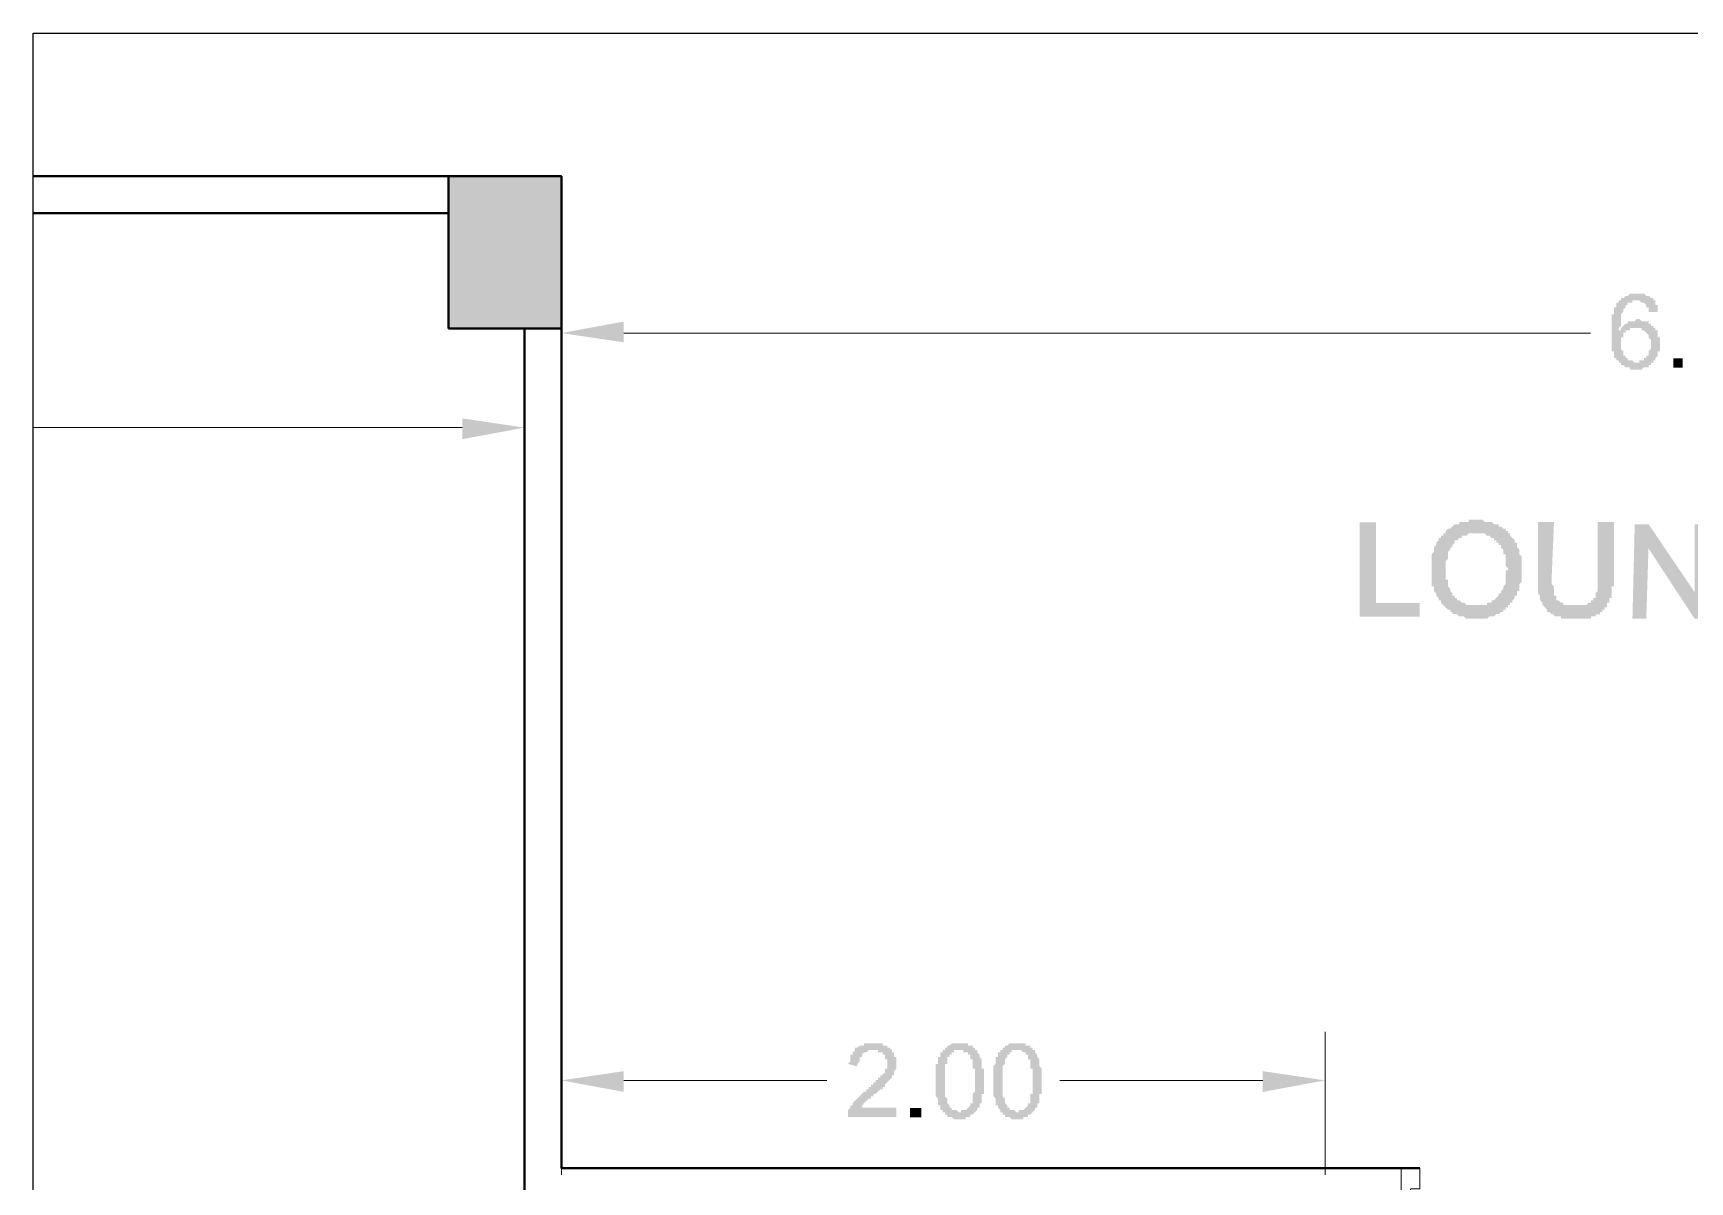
# Model space of a CAD drawing. Header units: inches. Extents: x -11 to 213, y -78 to 40.
# Drawn here: x 60.249 to 64.592, y 19.537 to 22.549 of the extents above; entities that cross this region are included whole.
import ezdxf

# ---------------------------------------------------------------- set-up
doc = ezdxf.new("R2010")
doc.units = ezdxf.units.IN
doc.header["$MEASUREMENT"] = 0
doc.layers.add('PDF_0', color=7, linetype='Continuous')

msp = doc.modelspace()

# ---------------------------------------------------------------- hatches: boundary and pattern name
at = {"layer": 'PDF_0'}
h = msp.add_hatch(color=256, dxfattribs=at)
h.paths.add_polyline_path([(64.41167, 21.76913), (64.41167, 21.77518), (64.41167, 21.77518), (64.41167, 21.77518), (64.41772, 21.78123), (64.41772, 21.78123), (64.41772, 21.78123), (64.42377, 21.78728), (64.42377, 21.78728), (64.42377, 21.78728), (64.42982, 21.78728), (64.42982, 21.79333), (64.42982, 21.79333), (64.43586, 21.79333), (64.43586, 21.79333), (64.44191, 21.79333), (64.44191, 21.79333), (64.44191, 21.79333), (64.44796, 21.79333), (64.44796, 21.79333), (64.45401, 21.79937), (64.45401, 21.79937), (64.45401, 21.79937), (64.46006, 21.79937), (64.46006, 21.79937), (64.4661, 21.79333), (64.4661, 21.79333), (64.47215, 21.79333), (64.47215, 21.79333), (64.47215, 21.79333), (64.4782, 21.79333), (64.4782, 21.79333), (64.48425, 21.79333), (64.48425, 21.78728), (64.48425, 21.78728), (64.4903, 21.78728), (64.4903, 21.78728), (64.4903, 21.78123), (64.49634, 21.78123), (64.49634, 21.78123), (64.49634, 21.78123), (64.49634, 21.77518), (64.50239, 21.77518), (64.50239, 21.77518), (64.50239, 21.76913), (64.50239, 21.76913), (64.50844, 21.76913), (64.50844, 21.76309), (64.50844, 21.76309), (64.50844, 21.75704), (64.50844, 21.75704), (64.50844, 21.75704), (64.50844, 21.75099), (64.51449, 21.75099), (64.51449, 21.74494), (64.51449, 21.74494), (64.51449, 21.73889), (64.51449, 21.73889), (64.51449, 21.73285), (64.51449, 21.73285), (64.51449, 21.73285), (64.51449, 21.7268), (64.51449, 21.7268), (64.51449, 21.72075), (64.51449, 21.72075), (64.51449, 21.7147), (64.50844, 21.7147), (64.50844, 21.7147), (64.50844, 21.70866), (64.50844, 21.70866), (64.50844, 21.70261), (64.50844, 21.70261), (64.50844, 21.70261), (64.50239, 21.69656), (64.50239, 21.69656), (64.50239, 21.69051), (64.50239, 21.69051), (64.49634, 21.69051), (64.49634, 21.68446), (64.49634, 21.68446), (64.49634, 21.68446), (64.4903, 21.68446), (64.4903, 21.67842), (64.4903, 21.67842), (64.4903, 21.67842), (64.48425, 21.67842), (64.48425, 21.67237), (64.4782, 21.67237), (64.4782, 21.67237), (64.4782, 21.67237), (64.47215, 21.67237), (64.47215, 21.67237), (64.4661, 21.66632), (64.4661, 21.66632), (64.4661, 21.66632), (64.46006, 21.66632), (64.46006, 21.66632), (64.45401, 21.66632), (64.45401, 21.66632), (64.44796, 21.66632), (64.44796, 21.66632), (64.44191, 21.66632), (64.44191, 21.66632), (64.44191, 21.66632), (64.43586, 21.66632), (64.43586, 21.67237), (64.42982, 21.67237), (64.42982, 21.67237), (64.42377, 21.67237), (64.42377, 21.67237), (64.42377, 21.67237), (64.41772, 21.67842), (64.41772, 21.67842), (64.41772, 21.67842), (64.41167, 21.67842), (64.41167, 21.68446), (64.41167, 21.68446), (64.40563, 21.68446), (64.40563, 21.68446), (64.40563, 21.69051), (64.40563, 21.69051), (64.39958, 21.69051), (64.39958, 21.69051), (64.39958, 21.69656), (64.39958, 21.69656), (64.39958, 21.69656), (64.39353, 21.69656), (64.39353, 21.70261), (64.39353, 21.70261), (64.39353, 21.70866), (64.39353, 21.70866), (64.39353, 21.70866), (64.39353, 21.7147), (64.38748, 21.7147), (64.38748, 21.7147), (64.38748, 21.72075), (64.38748, 21.72075), (64.38748, 21.7268), (64.38748, 21.7268), (64.38748, 21.73285), (64.38748, 21.73285), (64.38748, 21.73889), (64.38748, 21.73889), (64.38748, 21.74494), (64.38748, 21.74494), (64.38748, 21.75099), (64.38748, 21.75099), (64.38748, 21.75704), (64.38748, 21.76309), (64.38748, 21.76309), (64.38748, 21.76309), (64.38748, 21.76913), (64.38748, 21.76913), (64.38748, 21.77518), (64.38748, 21.77518), (64.38748, 21.78123), (64.38748, 21.78123), (64.38748, 21.78728), (64.38748, 21.78728), (64.38748, 21.79333), (64.38748, 21.79333), (64.38748, 21.79937), (64.38748, 21.79937), (64.38748, 21.80542), (64.38748, 21.80542), (64.38748, 21.81147), (64.39353, 21.81147), (64.39353, 21.81147), (64.39353, 21.81752), (64.39353, 21.81752), (64.39353, 21.82357), (64.39353, 21.82357), (64.39353, 21.82357), (64.39353, 21.82961), (64.39958, 21.82961), (64.39958, 21.82961), (64.39958, 21.83566), (64.39958, 21.83566), (64.39958, 21.83566), (64.39958, 21.84171), (64.40563, 21.84171), (64.40563, 21.84171), (64.40563, 21.84171), (64.40563, 21.84776), (64.41167, 21.84776), (64.41167, 21.84776), (64.41167, 21.8538), (64.41772, 21.8538), (64.41772, 21.8538), (64.41772, 21.8538), (64.42377, 21.85985), (64.42377, 21.85985), (64.42377, 21.85985), (64.42982, 21.85985), (64.42982, 21.85985), (64.43586, 21.8659), (64.43586, 21.8659), (64.43586, 21.8659), (64.44191, 21.8659), (64.44191, 21.8659), (64.44796, 21.8659), (64.44796, 21.8659), (64.45401, 21.8659), (64.45401, 21.8659), (64.45401, 21.8659), (64.46006, 21.8659), (64.46006, 21.8659), (64.4661, 21.8659), (64.4661, 21.8659), (64.4661, 21.8659), (64.47215, 21.8659), (64.47215, 21.8659), (64.4782, 21.85985), (64.4782, 21.85985), (64.4782, 21.85985), (64.48425, 21.85985), (64.48425, 21.85985), (64.4903, 21.8538), (64.4903, 21.8538), (64.4903, 21.8538), (64.49634, 21.8538), (64.49634, 21.84776), (64.49634, 21.84776), (64.49634, 21.84776), (64.50239, 21.84776), (64.50239, 21.84171), (64.50239, 21.84171), (64.50239, 21.83566), (64.50239, 21.83566), (64.50844, 21.83566), (64.50844, 21.82961), (64.50844, 21.82961), (64.50844, 21.82357), (64.50844, 21.82357), (64.50844, 21.81752), (64.50844, 21.81752), (64.48425, 21.81752), (64.48425, 21.81752), (64.48425, 21.82357), (64.48425, 21.82357), (64.48425, 21.82961), (64.48425, 21.82961), (64.4782, 21.82961), (64.4782, 21.83566), (64.4782, 21.83566), (64.4782, 21.83566), (64.47215, 21.84171), (64.47215, 21.84171), (64.47215, 21.84171), (64.4661, 21.84171), (64.4661, 21.84171), (64.4661, 21.84171), (64.46006, 21.84776), (64.46006, 21.84776), (64.46006, 21.84776), (64.45401, 21.84776), (64.45401, 21.84776), (64.44796, 21.84776), (64.44796, 21.84776), (64.44796, 21.84776), (64.44191, 21.84776), (64.44191, 21.84171), (64.43586, 21.84171), (64.43586, 21.84171), (64.43586, 21.84171), (64.42982, 21.84171), (64.42982, 21.83566), (64.42982, 21.83566), (64.42377, 21.83566), (64.42377, 21.82961), (64.42377, 21.82961), (64.42377, 21.82961), (64.41772, 21.82357), (64.41772, 21.82357), (64.41772, 21.82357), (64.41772, 21.82357), (64.41772, 21.81752), (64.41772, 21.81752), (64.41772, 21.81752), (64.41167, 21.81147), (64.41167, 21.81147), (64.41167, 21.80542), (64.41167, 21.80542), (64.41167, 21.80542), (64.41167, 21.79937), (64.41167, 21.79937), (64.41167, 21.79333), (64.41167, 21.79333), (64.41167, 21.78728), (64.41167, 21.78728), (64.41167, 21.78123), (64.41167, 21.78123), (64.40563, 21.77518), (64.40563, 21.76913), (64.40563, 21.76913)], flags=0)
h.paths.add_polyline_path([(64.45401, 21.68446), (64.45401, 21.68446), (64.46006, 21.68446), (64.46006, 21.68446), (64.46006, 21.69051), (64.4661, 21.69051), (64.4661, 21.69051), (64.47215, 21.69051), (64.47215, 21.69051), (64.47215, 21.69656), (64.4782, 21.69656), (64.4782, 21.69656), (64.4782, 21.70261), (64.4782, 21.70261), (64.48425, 21.70261), (64.48425, 21.70866), (64.48425, 21.70866), (64.48425, 21.70866), (64.48425, 21.7147), (64.48425, 21.7147), (64.4903, 21.72075), (64.4903, 21.72075), (64.4903, 21.7268), (64.4903, 21.7268), (64.4903, 21.7268), (64.4903, 21.73285), (64.4903, 21.73285), (64.4903, 21.73889), (64.4903, 21.73889), (64.4903, 21.74494), (64.4903, 21.74494), (64.48425, 21.75099), (64.48425, 21.75099), (64.48425, 21.75099), (64.48425, 21.75704), (64.48425, 21.75704), (64.4782, 21.76309), (64.4782, 21.76309), (64.4782, 21.76309), (64.4782, 21.76309), (64.47215, 21.76913), (64.47215, 21.76913), (64.47215, 21.76913), (64.4661, 21.76913), (64.4661, 21.77518), (64.4661, 21.77518), (64.46006, 21.77518), (64.46006, 21.77518), (64.45401, 21.77518), (64.45401, 21.77518), (64.45401, 21.77518), (64.44796, 21.77518), (64.44796, 21.77518), (64.44191, 21.77518), (64.44191, 21.77518), (64.43586, 21.77518), (64.43586, 21.77518), (64.43586, 21.76913), (64.42982, 21.76913), (64.42982, 21.76913), (64.42377, 21.76913), (64.42377, 21.76309), (64.42377, 21.76309), (64.42377, 21.76309), (64.41772, 21.76309), (64.41772, 21.75704), (64.41772, 21.75704), (64.41772, 21.75099), (64.41772, 21.75099), (64.41167, 21.75099), (64.41167, 21.74494), (64.41167, 21.74494), (64.41167, 21.73889), (64.41167, 21.73889), (64.41167, 21.73285), (64.41167, 21.73285), (64.41167, 21.73285), (64.41167, 21.7268), (64.41167, 21.7268), (64.41167, 21.72075), (64.41167, 21.72075), (64.41772, 21.7147), (64.41772, 21.7147), (64.41772, 21.7147), (64.41772, 21.70866), (64.41772, 21.70866), (64.41772, 21.70261), (64.42377, 21.70261), (64.42377, 21.70261), (64.42377, 21.70261), (64.42377, 21.69656), (64.42982, 21.69656), (64.42982, 21.69656), (64.42982, 21.69051), (64.43586, 21.69051), (64.43586, 21.69051), (64.43586, 21.69051), (64.44191, 21.69051), (64.44191, 21.69051), (64.44796, 21.68446), (64.44796, 21.68446), (64.45401, 21.68446), (64.45401, 21.68446)], flags=0)
for points in [[(63.88426, 21.0184), (63.72701, 21.0184), (63.72701, 21.26636), (63.76935, 21.26636), (63.76935, 21.05468), (63.88426, 21.05468)], [(64.39353, 21.12199), (64.39353, 21.11594), (64.39353, 21.11594), (64.39353, 21.10989), (64.39353, 21.10384), (64.39353, 21.10384), (64.39353, 21.09779), (64.38748, 21.09779), (64.38748, 21.09175), (64.38748, 21.09175), (64.38748, 21.0857), (64.38748, 21.0857), (64.38748, 21.07965), (64.38748, 21.07965), (64.38748, 21.0736), (64.38748, 21.0736), (64.38748, 21.06755), (64.38143, 21.06755), (64.38143, 21.06151), (64.38143, 21.06151), (64.38143, 21.05546), (64.37539, 21.05546), (64.37539, 21.04941), (64.37539, 21.04941), (64.37539, 21.04336), (64.36934, 21.04336), (64.36934, 21.04336), (64.36934, 21.03732), (64.36329, 21.03732), (64.36329, 21.03127), (64.36329, 21.03127), (64.35724, 21.03127), (64.35724, 21.02522), (64.35119, 21.02522), (64.35119, 21.02522), (64.34515, 21.02522), (64.34515, 21.01917), (64.3391, 21.01917), (64.3391, 21.01917), (64.3391, 21.01917), (64.33305, 21.01917), (64.33305, 21.01312), (64.327, 21.01312), (64.32096, 21.01312), (64.32096, 21.01312), (64.31491, 21.01312), (64.31491, 21.01312), (64.30886, 21.01312), (64.30886, 21.01312), (64.30281, 21.01312), (64.29676, 21.01312), (64.29676, 21.01312), (64.29072, 21.01312), (64.29072, 21.01312), (64.28467, 21.01312), (64.27862, 21.01312), (64.27862, 21.01312), (64.27257, 21.01312), (64.26652, 21.01312), (64.26652, 21.01312), (64.26048, 21.01312), (64.26048, 21.01312), (64.25443, 21.01312), (64.25443, 21.01917), (64.24838, 21.01917), (64.24838, 21.01917), (64.24233, 21.01917), (64.24233, 21.01917), (64.23628, 21.01917), (64.23628, 21.01917), (64.23628, 21.02522), (64.23024, 21.02522), (64.23024, 21.02522), (64.22419, 21.03127), (64.22419, 21.03127), (64.21814, 21.03127), (64.21814, 21.03732), (64.21814, 21.03732), (64.21209, 21.04336), (64.21209, 21.04336), (64.21209, 21.04336), (64.20605, 21.04941), (64.20605, 21.04941), (64.20605, 21.05546), (64.2, 21.06151), (64.2, 21.06151), (64.2, 21.06755), (64.2, 21.06755), (64.2, 21.0736), (64.2, 21.0736), (64.19395, 21.07965), (64.19395, 21.07965), (64.19395, 21.0857), (64.19395, 21.0857), (64.19395, 21.09175), (64.19395, 21.09175), (64.19395, 21.09779), (64.19395, 21.09779), (64.19395, 21.10384), (64.19395, 21.10384), (64.19395, 21.10989), (64.19395, 21.11594), (64.19395, 21.11594), (64.19395, 21.12199), (64.19395, 21.12199), (64.19395, 21.26713), (64.23628, 21.26713), (64.23024, 21.12199), (64.23024, 21.11594), (64.23024, 21.11594), (64.23024, 21.10989), (64.23024, 21.10384), (64.23024, 21.10384), (64.23628, 21.09779), (64.23628, 21.09779), (64.23628, 21.09175), (64.23628, 21.09175), (64.23628, 21.0857), (64.23628, 21.0857), (64.23628, 21.07965), (64.23628, 21.07965), (64.23628, 21.0736), (64.24233, 21.0736), (64.24233, 21.06755), (64.24233, 21.06755), (64.24233, 21.06151), (64.24838, 21.06151), (64.24838, 21.06151), (64.24838, 21.06151), (64.25443, 21.05546), (64.25443, 21.05546), (64.25443, 21.05546), (64.26048, 21.05546), (64.26048, 21.04941), (64.26652, 21.04941), (64.26652, 21.04941), (64.27257, 21.04941), (64.27862, 21.04941), (64.27862, 21.04941), (64.28467, 21.04941), (64.29072, 21.04941), (64.29072, 21.04941), (64.29676, 21.04941), (64.29676, 21.04941), (64.30281, 21.04941), (64.30886, 21.04941), (64.30886, 21.04941), (64.31491, 21.04941), (64.31491, 21.04941), (64.32096, 21.04941), (64.32096, 21.04941), (64.327, 21.05546), (64.327, 21.05546), (64.327, 21.05546), (64.33305, 21.05546), (64.33305, 21.05546), (64.33305, 21.06151), (64.3391, 21.06151), (64.3391, 21.06755), (64.34515, 21.06755), (64.34515, 21.06755), (64.34515, 21.0736), (64.34515, 21.07965), (64.34515, 21.07965), (64.34515, 21.07965), (64.35119, 21.0857), (64.35119, 21.0857), (64.35119, 21.09175), (64.35119, 21.09175), (64.35119, 21.09779), (64.35119, 21.09779), (64.35119, 21.10384), (64.35119, 21.10384), (64.35119, 21.10989), (64.35119, 21.11594), (64.35119, 21.11594), (64.35119, 21.12199), (64.35119, 21.26713), (64.39353, 21.26713)], [(64.6415, 21.01312), (64.60521, 21.01312), (64.47821, 21.20665), (64.48426, 21.20665), (64.47821, 21.01312), (64.44192, 21.01312), (64.44797, 21.26108), (64.48426, 21.26108), (64.61126, 21.0736), (64.60521, 21.0736), (64.60521, 21.26108), (64.6415, 21.26108)], [(62.51256, 19.70672), (62.38556, 19.70672), (62.38556, 19.70672), (62.38556, 19.71277), (62.38556, 19.71277), (62.38556, 19.71277), (62.38556, 19.71882), (62.38556, 19.71882), (62.38556, 19.72487), (62.38556, 19.72487), (62.38556, 19.72487), (62.39161, 19.73092), (62.39161, 19.73092), (62.39161, 19.73696), (62.39161, 19.73696), (62.39765, 19.73696), (62.39765, 19.74301), (62.39765, 19.74301), (62.39765, 19.74301), (62.39765, 19.74301), (62.4037, 19.74906), (62.4037, 19.74906), (62.4037, 19.74906), (62.4037, 19.74906), (62.40975, 19.75511), (62.40975, 19.75511), (62.40975, 19.75511), (62.4158, 19.76116), (62.4158, 19.76116), (62.4158, 19.76116), (62.42185, 19.7672), (62.42185, 19.7672), (62.42185, 19.7672), (62.42789, 19.77325), (62.42789, 19.77325), (62.43394, 19.77325), (62.43394, 19.7793), (62.43999, 19.7793), (62.43999, 19.7793), (62.43999, 19.78535), (62.43999, 19.78535), (62.44604, 19.78535), (62.44604, 19.78535), (62.44604, 19.79139), (62.45209, 19.79139), (62.45209, 19.79139), (62.45209, 19.79744), (62.45813, 19.79744), (62.45813, 19.79744), (62.45813, 19.80349), (62.46418, 19.80349), (62.46418, 19.80349), (62.46418, 19.80954), (62.47023, 19.80954), (62.47023, 19.80954), (62.47023, 19.81559), (62.47023, 19.81559), (62.47628, 19.81559), (62.47628, 19.81559), (62.47628, 19.82163), (62.48232, 19.82163), (62.48232, 19.82768), (62.48232, 19.82768), (62.48232, 19.82768), (62.48232, 19.83373), (62.48837, 19.83373), (62.48837, 19.83978), (62.48837, 19.83978), (62.48837, 19.83978), (62.48837, 19.84583), (62.48837, 19.84583), (62.48837, 19.84583), (62.48837, 19.85187), (62.48837, 19.85187), (62.48837, 19.85792), (62.48837, 19.85792), (62.48232, 19.85792), (62.48232, 19.86397), (62.48232, 19.86397), (62.48232, 19.87002), (62.48232, 19.87002), (62.47628, 19.87002), (62.47628, 19.87002), (62.47628, 19.87607), (62.47023, 19.87607), (62.47023, 19.87607), (62.47023, 19.87607), (62.46418, 19.87607), (62.46418, 19.88211), (62.45813, 19.88211), (62.45813, 19.88211), (62.45813, 19.88211), (62.45209, 19.88211), (62.45209, 19.88211), (62.44604, 19.88211), (62.44604, 19.88211), (62.43999, 19.88211), (62.43999, 19.88211), (62.43999, 19.88211), (62.43394, 19.87607), (62.43394, 19.87607), (62.42789, 19.87607), (62.42789, 19.87607), (62.42789, 19.87607), (62.42185, 19.87002), (62.42185, 19.87002), (62.42185, 19.87002), (62.42185, 19.86397), (62.4158, 19.86397), (62.4158, 19.86397), (62.4158, 19.85792), (62.4158, 19.85792), (62.4158, 19.85187), (62.4158, 19.85187), (62.4158, 19.85187), (62.40975, 19.84583), (62.40975, 19.83978), (62.40975, 19.83978), (62.38556, 19.84583), (62.38556, 19.84583), (62.39161, 19.85187), (62.39161, 19.85187), (62.39161, 19.85792), (62.39161, 19.85792), (62.39161, 19.86397), (62.39161, 19.86397), (62.39161, 19.86397), (62.39161, 19.87002), (62.39765, 19.87002), (62.39765, 19.87607), (62.39765, 19.87607), (62.39765, 19.87607), (62.4037, 19.88211), (62.4037, 19.88211), (62.4037, 19.88211), (62.4037, 19.88816), (62.40975, 19.88816), (62.40975, 19.88816), (62.40975, 19.88816), (62.4158, 19.89421), (62.4158, 19.89421), (62.4158, 19.89421), (62.42185, 19.89421), (62.42185, 19.89421), (62.42789, 19.89421), (62.42789, 19.90026), (62.42789, 19.90026), (62.43394, 19.90026), (62.43394, 19.90026), (62.43999, 19.90026), (62.43999, 19.90026), (62.44604, 19.90026), (62.44604, 19.90026), (62.45209, 19.90026), (62.45209, 19.90026), (62.45209, 19.90026), (62.45813, 19.90026), (62.45813, 19.90026), (62.46418, 19.90026), (62.46418, 19.90026), (62.47023, 19.90026), (62.47023, 19.90026), (62.47628, 19.90026), (62.47628, 19.90026), (62.47628, 19.89421), (62.48232, 19.89421), (62.48232, 19.89421), (62.48837, 19.89421), (62.48837, 19.89421), (62.48837, 19.88816), (62.49442, 19.88816), (62.49442, 19.88816), (62.49442, 19.88816), (62.49442, 19.88816), (62.50047, 19.88211), (62.50047, 19.88211), (62.50047, 19.88211), (62.50047, 19.87607), (62.50652, 19.87607), (62.50652, 19.87002), (62.50652, 19.87002), (62.50652, 19.87002), (62.50652, 19.86397), (62.51256, 19.86397), (62.51256, 19.85792), (62.51256, 19.85792), (62.51256, 19.85792), (62.51256, 19.85187), (62.51256, 19.85187), (62.51256, 19.84583), (62.51256, 19.84583), (62.51256, 19.84583), (62.51256, 19.83978), (62.51256, 19.83978), (62.51256, 19.83978), (62.51256, 19.83373), (62.51256, 19.83373), (62.50652, 19.82768), (62.50652, 19.82768), (62.50652, 19.82163), (62.50652, 19.82163), (62.50652, 19.82163), (62.50652, 19.81559), (62.50047, 19.81559), (62.50047, 19.80954), (62.50047, 19.80954), (62.50047, 19.80954), (62.50047, 19.80954), (62.49442, 19.80349), (62.49442, 19.80349), (62.49442, 19.80349), (62.49442, 19.80349), (62.48837, 19.79744), (62.48837, 19.79744), (62.48837, 19.79744), (62.48837, 19.79744), (62.48232, 19.79139), (62.48232, 19.79139), (62.48232, 19.79139), (62.48232, 19.78535), (62.47628, 19.78535), (62.47628, 19.78535), (62.47628, 19.7793), (62.47023, 19.7793), (62.47023, 19.7793), (62.46418, 19.77325), (62.46418, 19.77325), (62.46418, 19.77325), (62.45813, 19.7672), (62.45813, 19.7672), (62.45209, 19.7672), (62.45209, 19.76116), (62.44604, 19.76116), (62.44604, 19.76116), (62.44604, 19.75511), (62.43999, 19.75511), (62.43999, 19.75511), (62.43394, 19.74906), (62.43394, 19.74906), (62.43394, 19.74906), (62.42789, 19.74301), (62.42789, 19.74301), (62.42789, 19.74301), (62.42185, 19.73696), (62.42185, 19.73696), (62.42185, 19.73696), (62.42185, 19.73092), (62.4158, 19.73092), (62.4158, 19.73092), (62.4158, 19.73092), (62.51256, 19.73092)]]:
    msp.add_hatch(color=256, dxfattribs=at).paths.add_polyline_path(points)
h = msp.add_hatch(color=256, dxfattribs=at)
h.paths.add_polyline_path([(64.03669, 21.27319), (64.03669, 21.27319), (64.04274, 21.27319), (64.04274, 21.27319), (64.04879, 21.27319), (64.04879, 21.27319), (64.05483, 21.26714), (64.06088, 21.26714), (64.06088, 21.26714), (64.06693, 21.26714), (64.06693, 21.26714), (64.07298, 21.26714), (64.07298, 21.26714), (64.07902, 21.26109), (64.07902, 21.26109), (64.08507, 21.26109), (64.08507, 21.26109), (64.09112, 21.26109), (64.09112, 21.25504), (64.09717, 21.25504), (64.09717, 21.25504), (64.10322, 21.249), (64.10322, 21.249), (64.10926, 21.249), (64.10926, 21.24295), (64.10926, 21.24295), (64.11531, 21.24295), (64.11531, 21.2369), (64.12136, 21.2369), (64.12136, 21.2369), (64.12136, 21.23085), (64.12136, 21.23085), (64.12741, 21.22481), (64.12741, 21.22481), (64.12741, 21.22481), (64.13346, 21.21876), (64.13346, 21.21876), (64.13346, 21.21271), (64.1395, 21.21271), (64.1395, 21.20666), (64.1395, 21.20666), (64.1395, 21.20061), (64.1395, 21.20061), (64.14555, 21.19457), (64.14555, 21.19457), (64.14555, 21.18852), (64.14555, 21.18852), (64.14555, 21.18247), (64.14555, 21.18247), (64.1516, 21.17642), (64.1516, 21.17642), (64.1516, 21.17037), (64.1516, 21.16433), (64.1516, 21.16433), (64.1516, 21.15828), (64.1516, 21.15828), (64.1516, 21.15223), (64.1516, 21.14618), (64.1516, 21.14618), (64.1516, 21.14014), (64.1516, 21.14014), (64.1516, 21.14014), (64.1516, 21.13409), (64.1516, 21.12804), (64.1516, 21.12804), (64.1516, 21.12199), (64.1516, 21.11594), (64.1516, 21.11594), (64.1516, 21.1099), (64.1516, 21.1099), (64.14555, 21.10385), (64.14555, 21.10385), (64.14555, 21.0978), (64.14555, 21.0978), (64.14555, 21.09175), (64.14555, 21.09175), (64.14555, 21.0857), (64.1395, 21.0857), (64.1395, 21.07966), (64.1395, 21.07966), (64.1395, 21.07361), (64.13346, 21.07361), (64.13346, 21.06756), (64.13346, 21.06756), (64.12741, 21.06151), (64.12741, 21.06151), (64.12741, 21.05547), (64.12741, 21.05547), (64.12136, 21.05547), (64.12136, 21.04942), (64.11531, 21.04942), (64.11531, 21.04337), (64.11531, 21.04337), (64.10926, 21.04337), (64.10926, 21.03732), (64.10322, 21.03732), (64.10322, 21.03732), (64.10322, 21.03127), (64.09717, 21.03127), (64.09717, 21.03127), (64.09112, 21.02523), (64.09112, 21.02523), (64.08507, 21.02523), (64.08507, 21.02523), (64.07902, 21.01918), (64.07902, 21.01918), (64.07298, 21.01918), (64.07298, 21.01918), (64.06693, 21.01918), (64.06693, 21.01918), (64.06088, 21.01313), (64.05483, 21.01313), (64.05483, 21.01313), (64.04879, 21.01313), (64.04879, 21.01313), (64.04274, 21.01313), (64.04274, 21.01313), (64.03669, 21.01313), (64.03064, 21.01313), (64.03064, 21.01313), (64.03064, 21.01313), (64.02459, 21.01313), (64.01855, 21.01313), (64.01855, 21.01313), (64.0125, 21.01313), (64.0125, 21.01313), (64.00645, 21.01313), (64.0004, 21.01918), (64.0004, 21.01918), (63.99435, 21.01918), (63.99435, 21.01918), (63.98831, 21.01918), (63.98831, 21.01918), (63.98226, 21.02523), (63.98226, 21.02523), (63.97621, 21.02523), (63.97621, 21.02523), (63.97016, 21.02523), (63.97016, 21.03127), (63.96412, 21.03127), (63.96412, 21.03127), (63.96412, 21.03732), (63.95807, 21.03732), (63.95807, 21.03732), (63.95202, 21.04337), (63.95202, 21.04337), (63.95202, 21.04337), (63.94597, 21.04942), (63.94597, 21.04942), (63.93992, 21.05547), (63.93992, 21.05547), (63.93992, 21.06151), (63.93388, 21.06151), (63.93388, 21.06151), (63.93388, 21.06756), (63.93388, 21.06756), (63.92783, 21.07361), (63.92783, 21.07361), (63.92783, 21.07966), (63.92783, 21.07966), (63.92178, 21.0857), (63.92178, 21.0857), (63.92178, 21.09175), (63.92178, 21.09175), (63.92178, 21.0978), (63.91573, 21.0978), (63.91573, 21.10385), (63.91573, 21.10385), (63.91573, 21.1099), (63.91573, 21.11594), (63.91573, 21.11594), (63.91573, 21.12199), (63.91573, 21.12199), (63.91573, 21.12804), (63.91573, 21.12804), (63.91573, 21.13409), (63.91573, 21.14014), (63.91573, 21.14014), (63.91573, 21.14618), (63.91573, 21.14618), (63.91573, 21.15223), (63.91573, 21.15828), (63.91573, 21.15828), (63.91573, 21.16433), (63.91573, 21.16433), (63.91573, 21.17037), (63.91573, 21.17642), (63.91573, 21.17642), (63.91573, 21.18247), (63.91573, 21.18247), (63.92178, 21.18852), (63.92178, 21.18852), (63.92178, 21.19457), (63.92178, 21.19457), (63.92178, 21.20061), (63.92178, 21.20061), (63.92783, 21.20666), (63.92783, 21.20666), (63.92783, 21.21271), (63.92783, 21.21271), (63.93388, 21.21876), (63.93388, 21.21876), (63.93388, 21.22481), (63.93992, 21.22481), (63.93992, 21.22481), (63.93992, 21.23085), (63.94597, 21.23085), (63.94597, 21.2369), (63.94597, 21.2369), (63.95202, 21.2369), (63.95202, 21.24295), (63.95202, 21.24295), (63.95807, 21.249), (63.95807, 21.249), (63.96412, 21.249), (63.96412, 21.249), (63.97016, 21.25504), (63.97016, 21.25504), (63.97016, 21.25504), (63.97621, 21.26109), (63.97621, 21.26109), (63.98226, 21.26109), (63.98226, 21.26109), (63.98831, 21.26109), (63.98831, 21.26714), (63.99435, 21.26714), (63.99435, 21.26714), (64.0004, 21.26714), (64.00645, 21.26714), (64.00645, 21.26714), (64.0125, 21.26714), (64.0125, 21.27319), (64.01855, 21.27319), (64.01855, 21.27319), (64.02459, 21.27319), (64.03064, 21.27319), (64.03064, 21.27319), (64.03669, 21.27319)], flags=0)
h.paths.add_polyline_path([(64.03064, 21.04942), (64.03669, 21.04942), (64.03669, 21.04942), (64.04274, 21.04942), (64.04879, 21.04942), (64.04879, 21.04942), (64.05483, 21.04942), (64.05483, 21.04942), (64.06088, 21.04942), (64.06088, 21.05547), (64.06693, 21.05547), (64.06693, 21.05547), (64.07298, 21.05547), (64.07298, 21.06151), (64.07902, 21.06151), (64.07902, 21.06151), (64.07902, 21.06151), (64.08507, 21.06756), (64.08507, 21.06756), (64.09112, 21.07361), (64.09112, 21.07361), (64.09112, 21.07361), (64.09112, 21.07966), (64.09717, 21.07966), (64.09717, 21.07966), (64.09717, 21.0857), (64.09717, 21.0857), (64.10322, 21.09175), (64.10322, 21.09175), (64.10322, 21.0978), (64.10322, 21.0978), (64.10926, 21.10385), (64.10926, 21.10385), (64.10926, 21.1099), (64.10926, 21.1099), (64.10926, 21.11594), (64.10926, 21.11594), (64.10926, 21.12199), (64.10926, 21.12804), (64.10926, 21.12804), (64.10926, 21.13409), (64.10926, 21.14014), (64.11531, 21.14014), (64.11531, 21.14618), (64.10926, 21.15223), (64.10926, 21.15223), (64.10926, 21.15828), (64.10926, 21.15828), (64.10926, 21.16433), (64.10926, 21.17037), (64.10926, 21.17037), (64.10926, 21.17642), (64.10926, 21.17642), (64.10926, 21.18247), (64.10322, 21.18247), (64.10322, 21.18852), (64.10322, 21.18852), (64.10322, 21.19457), (64.10322, 21.19457), (64.09717, 21.20061), (64.09717, 21.20061), (64.09717, 21.20666), (64.09717, 21.20666), (64.09112, 21.20666), (64.09112, 21.21271), (64.09112, 21.21271), (64.08507, 21.21271), (64.08507, 21.21876), (64.08507, 21.21876), (64.07902, 21.21876), (64.07902, 21.22481), (64.07298, 21.22481), (64.07298, 21.22481), (64.06693, 21.23085), (64.06693, 21.23085), (64.06088, 21.23085), (64.06088, 21.23085), (64.05483, 21.2369), (64.05483, 21.2369), (64.04879, 21.2369), (64.04879, 21.2369), (64.04274, 21.2369), (64.04274, 21.2369), (64.03669, 21.2369), (64.03669, 21.2369), (64.03064, 21.2369), (64.02459, 21.2369), (64.02459, 21.2369), (64.01855, 21.2369), (64.01855, 21.2369), (64.0125, 21.2369), (64.0125, 21.2369), (64.00645, 21.23085), (64.00645, 21.23085), (64.0004, 21.23085), (64.0004, 21.23085), (63.99435, 21.23085), (63.99435, 21.22481), (63.98831, 21.22481), (63.98831, 21.22481), (63.98226, 21.21876), (63.98226, 21.21876), (63.97621, 21.21876), (63.97621, 21.21271), (63.97621, 21.21271), (63.97016, 21.20666), (63.97016, 21.20666), (63.97016, 21.20666), (63.97016, 21.20061), (63.96412, 21.20061), (63.96412, 21.19457), (63.96412, 21.19457), (63.96412, 21.19457), (63.95807, 21.18852), (63.95807, 21.18852), (63.95807, 21.18247), (63.95807, 21.17642), (63.95807, 21.17642), (63.95807, 21.17037), (63.95807, 21.17037), (63.95202, 21.16433), (63.95202, 21.16433), (63.95202, 21.15828), (63.95202, 21.15223), (63.95202, 21.15223), (63.95202, 21.14618), (63.95202, 21.14014), (63.95202, 21.14014), (63.95202, 21.13409), (63.95202, 21.13409), (63.95202, 21.12804), (63.95202, 21.12199), (63.95202, 21.12199), (63.95202, 21.11594), (63.95807, 21.11594), (63.95807, 21.1099), (63.95807, 21.1099), (63.95807, 21.10385), (63.95807, 21.0978), (63.95807, 21.0978), (63.96412, 21.09175), (63.96412, 21.09175), (63.96412, 21.09175), (63.96412, 21.0857), (63.96412, 21.0857), (63.97016, 21.07966), (63.97016, 21.07966), (63.97016, 21.07361), (63.97621, 21.07361), (63.97621, 21.06756), (63.98226, 21.06756), (63.98226, 21.06756), (63.98226, 21.06151), (63.98831, 21.06151), (63.98831, 21.06151), (63.99435, 21.05547), (63.99435, 21.05547), (64.0004, 21.05547), (64.0004, 21.05547), (64.00645, 21.04942), (64.00645, 21.04942), (64.0125, 21.04942), (64.0125, 21.04942), (64.01855, 21.04942), (64.01855, 21.04942), (64.02459, 21.04942), (64.02459, 21.04942), (64.03064, 21.04942), (64.03064, 21.04942)], flags=0)
h = msp.add_hatch(color=256, dxfattribs=at)
h.paths.add_polyline_path([(62.67586, 19.90027), (62.68191, 19.90027), (62.68191, 19.90027), (62.68191, 19.90027), (62.68796, 19.90027), (62.68796, 19.90027), (62.69401, 19.90027), (62.69401, 19.90027), (62.69401, 19.90027), (62.70005, 19.90027), (62.70005, 19.90027), (62.70005, 19.89422), (62.70005, 19.89422), (62.7061, 19.89422), (62.7061, 19.89422), (62.7061, 19.89422), (62.71215, 19.89422), (62.71215, 19.89422), (62.71215, 19.88817), (62.71215, 19.88817), (62.7182, 19.88817), (62.7182, 19.88817), (62.7182, 19.88212), (62.7182, 19.88212), (62.72425, 19.88212), (62.72425, 19.88212), (62.72425, 19.87607), (62.72425, 19.87607), (62.72425, 19.87607), (62.73029, 19.87003), (62.73029, 19.87003), (62.73029, 19.87003), (62.73029, 19.86398), (62.73029, 19.86398), (62.73029, 19.86398), (62.73634, 19.85793), (62.73634, 19.85793), (62.73634, 19.85188), (62.73634, 19.85188), (62.73634, 19.85188), (62.73634, 19.84583), (62.73634, 19.84583), (62.73634, 19.83979), (62.73634, 19.83979), (62.73634, 19.83374), (62.74239, 19.83374), (62.74239, 19.82769), (62.74239, 19.82769), (62.74239, 19.82164), (62.74239, 19.82164), (62.74239, 19.8156), (62.74239, 19.8156), (62.74239, 19.80955), (62.74239, 19.8035), (62.74239, 19.8035), (62.74239, 19.8035), (62.74239, 19.79745), (62.74239, 19.79745), (62.74239, 19.7914), (62.74239, 19.78536), (62.74239, 19.78536), (62.74239, 19.77931), (62.74239, 19.77931), (62.74239, 19.77326), (62.74239, 19.77326), (62.74239, 19.76721), (62.73634, 19.76721), (62.73634, 19.76116), (62.73634, 19.76116), (62.73634, 19.76116), (62.73634, 19.75512), (62.73634, 19.75512), (62.73634, 19.74907), (62.73634, 19.74907), (62.73634, 19.74907), (62.73634, 19.74302), (62.73029, 19.74302), (62.73029, 19.73697), (62.73029, 19.73697), (62.73029, 19.73697), (62.73029, 19.73093), (62.73029, 19.73093), (62.72425, 19.73093), (62.72425, 19.73093), (62.72425, 19.72488), (62.72425, 19.72488), (62.72425, 19.72488), (62.7182, 19.71883), (62.7182, 19.71883), (62.7182, 19.71883), (62.71215, 19.71278), (62.71215, 19.71278), (62.71215, 19.71278), (62.7061, 19.71278), (62.7061, 19.70673), (62.7061, 19.70673), (62.70005, 19.70673), (62.70005, 19.70673), (62.69401, 19.70673), (62.69401, 19.70673), (62.69401, 19.70069), (62.68796, 19.70069), (62.68796, 19.70069), (62.68191, 19.70069), (62.68191, 19.70069), (62.67586, 19.70069), (62.67586, 19.70069), (62.67586, 19.70069), (62.67586, 19.70069), (62.66981, 19.70069), (62.66981, 19.70069), (62.66377, 19.70069), (62.66377, 19.70069), (62.66377, 19.70069), (62.65772, 19.70673), (62.65772, 19.70673), (62.65772, 19.70673), (62.65167, 19.70673), (62.65167, 19.70673), (62.65167, 19.70673), (62.65167, 19.70673), (62.64562, 19.70673), (62.64562, 19.71278), (62.64562, 19.71278), (62.63958, 19.71278), (62.63958, 19.71278), (62.63958, 19.71278), (62.63958, 19.71883), (62.63958, 19.71883), (62.63353, 19.71883), (62.63353, 19.71883), (62.63353, 19.72488), (62.63353, 19.72488), (62.62748, 19.72488), (62.62748, 19.73093), (62.62748, 19.73093), (62.62748, 19.73093), (62.62748, 19.73697), (62.62748, 19.73697), (62.62143, 19.73697), (62.62143, 19.74302), (62.62143, 19.74302), (62.62143, 19.74907), (62.62143, 19.74907), (62.62143, 19.74907), (62.62143, 19.75512), (62.62143, 19.75512), (62.61538, 19.76116), (62.61538, 19.76116), (62.61538, 19.76721), (62.61538, 19.76721), (62.61538, 19.77326), (62.61538, 19.77326), (62.61538, 19.77931), (62.61538, 19.77931), (62.61538, 19.78536), (62.61538, 19.78536), (62.61538, 19.7914), (62.61538, 19.7914), (62.61538, 19.79745), (62.61538, 19.8035), (62.61538, 19.8035), (62.61538, 19.8035), (62.61538, 19.80955), (62.61538, 19.80955), (62.61538, 19.8156), (62.61538, 19.8156), (62.61538, 19.82164), (62.61538, 19.82164), (62.61538, 19.82769), (62.61538, 19.82769), (62.61538, 19.83374), (62.61538, 19.83374), (62.61538, 19.83979), (62.61538, 19.83979), (62.61538, 19.84583), (62.62143, 19.84583), (62.62143, 19.85188), (62.62143, 19.85188), (62.62143, 19.85188), (62.62143, 19.85793), (62.62143, 19.85793), (62.62143, 19.86398), (62.62143, 19.86398), (62.62748, 19.86398), (62.62748, 19.87003), (62.62748, 19.87003), (62.62748, 19.87003), (62.62748, 19.87607), (62.62748, 19.87607), (62.63353, 19.87607), (62.63353, 19.87607), (62.63353, 19.88212), (62.63353, 19.88212), (62.63958, 19.88212), (62.63958, 19.88817), (62.63958, 19.88817), (62.64562, 19.88817), (62.64562, 19.89422), (62.64562, 19.89422), (62.65167, 19.89422), (62.65167, 19.89422), (62.65167, 19.89422), (62.65772, 19.90027), (62.65772, 19.90027), (62.66377, 19.90027), (62.66377, 19.90027), (62.66377, 19.90027), (62.66981, 19.90027), (62.66981, 19.90027), (62.67586, 19.90027), (62.67586, 19.90027), (62.67586, 19.90027)], flags=0)
h.paths.add_polyline_path([(62.67586, 19.71883), (62.68191, 19.71883), (62.68191, 19.72488), (62.68796, 19.72488), (62.68796, 19.72488), (62.68796, 19.72488), (62.69401, 19.72488), (62.69401, 19.72488), (62.69401, 19.72488), (62.70005, 19.73093), (62.70005, 19.73093), (62.70005, 19.73093), (62.7061, 19.73697), (62.7061, 19.73697), (62.7061, 19.74302), (62.7061, 19.74302), (62.7061, 19.74302), (62.7061, 19.74302), (62.71215, 19.74302), (62.71215, 19.74907), (62.71215, 19.74907), (62.71215, 19.74907), (62.71215, 19.75512), (62.71215, 19.75512), (62.71215, 19.76116), (62.71215, 19.76116), (62.71215, 19.76116), (62.71215, 19.76721), (62.71215, 19.76721), (62.7182, 19.77326), (62.7182, 19.77326), (62.7182, 19.77931), (62.7182, 19.77931), (62.7182, 19.78536), (62.7182, 19.78536), (62.7182, 19.7914), (62.7182, 19.7914), (62.7182, 19.79745), (62.7182, 19.8035), (62.7182, 19.8035), (62.7182, 19.80955), (62.7182, 19.80955), (62.7182, 19.8156), (62.7182, 19.8156), (62.7182, 19.82164), (62.7182, 19.82164), (62.7182, 19.82769), (62.7182, 19.82769), (62.7182, 19.83374), (62.71215, 19.83374), (62.71215, 19.83374), (62.71215, 19.83979), (62.71215, 19.83979), (62.71215, 19.84583), (62.71215, 19.84583), (62.71215, 19.84583), (62.71215, 19.84583), (62.71215, 19.85188), (62.71215, 19.85188), (62.71215, 19.85793), (62.7061, 19.85793), (62.7061, 19.86398), (62.7061, 19.86398), (62.7061, 19.86398), (62.7061, 19.87003), (62.70005, 19.87003), (62.70005, 19.87003), (62.70005, 19.87607), (62.70005, 19.87607), (62.69401, 19.87607), (62.69401, 19.87607), (62.68796, 19.87607), (62.68796, 19.88212), (62.68796, 19.88212), (62.68191, 19.88212), (62.68191, 19.88212), (62.67586, 19.88212), (62.67586, 19.88212), (62.66981, 19.88212), (62.66981, 19.88212), (62.66981, 19.88212), (62.66377, 19.88212), (62.66377, 19.87607), (62.66377, 19.87607), (62.65772, 19.87607), (62.65772, 19.87607), (62.65772, 19.87003), (62.65167, 19.87003), (62.65167, 19.87003), (62.65167, 19.86398), (62.65167, 19.86398), (62.64562, 19.86398), (62.64562, 19.85793), (62.64562, 19.85793), (62.64562, 19.85793), (62.64562, 19.85793), (62.64562, 19.85188), (62.64562, 19.85188), (62.64562, 19.84583), (62.64562, 19.84583), (62.63958, 19.84583), (62.63958, 19.83979), (62.63958, 19.83979), (62.63958, 19.83374), (62.63958, 19.83374), (62.63958, 19.83374), (62.63958, 19.82769), (62.63958, 19.82769), (62.63958, 19.82164), (62.63958, 19.8156), (62.63958, 19.8156), (62.63958, 19.80955), (62.63958, 19.80955), (62.63958, 19.8035), (62.63958, 19.8035), (62.63958, 19.79745), (62.63958, 19.79745), (62.63958, 19.7914), (62.63958, 19.7914), (62.63958, 19.78536), (62.63958, 19.78536), (62.63958, 19.77931), (62.63958, 19.77931), (62.63958, 19.77326), (62.63958, 19.77326), (62.63958, 19.76721), (62.63958, 19.76721), (62.63958, 19.76116), (62.63958, 19.76116), (62.63958, 19.76116), (62.64562, 19.75512), (62.64562, 19.75512), (62.64562, 19.75512), (62.64562, 19.75512), (62.64562, 19.74907), (62.64562, 19.74907), (62.64562, 19.74302), (62.64562, 19.74302), (62.65167, 19.73697), (62.65167, 19.73697), (62.65167, 19.73697), (62.65167, 19.73093), (62.65772, 19.73093), (62.65772, 19.73093), (62.65772, 19.73093), (62.65772, 19.72488), (62.66377, 19.72488), (62.66377, 19.72488), (62.66981, 19.72488), (62.66981, 19.72488), (62.66981, 19.72488), (62.67586, 19.71883), (62.67586, 19.71883)], flags=0)
h = msp.add_hatch(color=256, dxfattribs=at)
h.paths.add_polyline_path([(62.82707, 19.90027), (62.83311, 19.90027), (62.83311, 19.90027), (62.83916, 19.90027), (62.83916, 19.90027), (62.83916, 19.90027), (62.84521, 19.90027), (62.84521, 19.90027), (62.84521, 19.90027), (62.85126, 19.90027), (62.85126, 19.90027), (62.85126, 19.89422), (62.85731, 19.89422), (62.85731, 19.89422), (62.85731, 19.89422), (62.85731, 19.89422), (62.86335, 19.89422), (62.86335, 19.89422), (62.86335, 19.88817), (62.86335, 19.88817), (62.8694, 19.88817), (62.8694, 19.88817), (62.8694, 19.88212), (62.8694, 19.88212), (62.87545, 19.88212), (62.87545, 19.88212), (62.87545, 19.87607), (62.87545, 19.87607), (62.87545, 19.87607), (62.8815, 19.87003), (62.8815, 19.87003), (62.8815, 19.87003), (62.8815, 19.86398), (62.8815, 19.86398), (62.8815, 19.86398), (62.88754, 19.85793), (62.88754, 19.85793), (62.88754, 19.85188), (62.88754, 19.85188), (62.88754, 19.85188), (62.88754, 19.84583), (62.88754, 19.84583), (62.88754, 19.83979), (62.88754, 19.83979), (62.89359, 19.83374), (62.89359, 19.83374), (62.89359, 19.82769), (62.89359, 19.82769), (62.89359, 19.82164), (62.89359, 19.82164), (62.89359, 19.8156), (62.89359, 19.8156), (62.89359, 19.80955), (62.89359, 19.8035), (62.89359, 19.8035), (62.89359, 19.8035), (62.89359, 19.79745), (62.89359, 19.79745), (62.89359, 19.7914), (62.89359, 19.78536), (62.89359, 19.78536), (62.89359, 19.77931), (62.89359, 19.77931), (62.89359, 19.77326), (62.89359, 19.77326), (62.89359, 19.76721), (62.88754, 19.76721), (62.88754, 19.76116), (62.88754, 19.76116), (62.88754, 19.76116), (62.88754, 19.75512), (62.88754, 19.75512), (62.88754, 19.74907), (62.88754, 19.74907), (62.88754, 19.74907), (62.88754, 19.74302), (62.8815, 19.74302), (62.8815, 19.73697), (62.8815, 19.73697), (62.8815, 19.73697), (62.8815, 19.73093), (62.8815, 19.73093), (62.8815, 19.73093), (62.87545, 19.73093), (62.87545, 19.72488), (62.87545, 19.72488), (62.87545, 19.72488), (62.8694, 19.71883), (62.8694, 19.71883), (62.8694, 19.71883), (62.86335, 19.71278), (62.86335, 19.71278), (62.86335, 19.71278), (62.85731, 19.71278), (62.85731, 19.70673), (62.85731, 19.70673), (62.85126, 19.70673), (62.85126, 19.70673), (62.85126, 19.70673), (62.84521, 19.70673), (62.84521, 19.70069), (62.83916, 19.70069), (62.83916, 19.70069), (62.83311, 19.70069), (62.83311, 19.70069), (62.82707, 19.70069), (62.82707, 19.70069), (62.82707, 19.70069), (62.82707, 19.70069), (62.82102, 19.70069), (62.82102, 19.70069), (62.82102, 19.70069), (62.81497, 19.70069), (62.81497, 19.70069), (62.80892, 19.70673), (62.80892, 19.70673), (62.80892, 19.70673), (62.80892, 19.70673), (62.80287, 19.70673), (62.80287, 19.70673), (62.80287, 19.70673), (62.79683, 19.70673), (62.79683, 19.71278), (62.79683, 19.71278), (62.79683, 19.71278), (62.79078, 19.71278), (62.79078, 19.71278), (62.79078, 19.71883), (62.79078, 19.71883), (62.78473, 19.71883), (62.78473, 19.71883), (62.78473, 19.72488), (62.78473, 19.72488), (62.78473, 19.72488), (62.77868, 19.73093), (62.77868, 19.73093), (62.77868, 19.73093), (62.77868, 19.73697), (62.77868, 19.73697), (62.77263, 19.73697), (62.77263, 19.74302), (62.77263, 19.74302), (62.77263, 19.74907), (62.77263, 19.74907), (62.77263, 19.74907), (62.77263, 19.75512), (62.77263, 19.75512), (62.76659, 19.76116), (62.76659, 19.76116), (62.76659, 19.76721), (62.76659, 19.76721), (62.76659, 19.77326), (62.76659, 19.77326), (62.76659, 19.77931), (62.76659, 19.77931), (62.76659, 19.78536), (62.76659, 19.78536), (62.76659, 19.7914), (62.76659, 19.7914), (62.76659, 19.79745), (62.76659, 19.8035), (62.76659, 19.8035), (62.76659, 19.8035), (62.76659, 19.80955), (62.76659, 19.80955), (62.76659, 19.8156), (62.76659, 19.8156), (62.76659, 19.82164), (62.76659, 19.82164), (62.76659, 19.82769), (62.76659, 19.82769), (62.76659, 19.83374), (62.76659, 19.83374), (62.76659, 19.83979), (62.76659, 19.83979), (62.77263, 19.84583), (62.77263, 19.84583), (62.77263, 19.85188), (62.77263, 19.85188), (62.77263, 19.85188), (62.77263, 19.85793), (62.77263, 19.85793), (62.77263, 19.86398), (62.77263, 19.86398), (62.77868, 19.86398), (62.77868, 19.87003), (62.77868, 19.87003), (62.77868, 19.87003), (62.77868, 19.87607), (62.77868, 19.87607), (62.78473, 19.87607), (62.78473, 19.87607), (62.78473, 19.88212), (62.78473, 19.88212), (62.79078, 19.88212), (62.79078, 19.88817), (62.79078, 19.88817), (62.79683, 19.88817), (62.79683, 19.89422), (62.79683, 19.89422), (62.80287, 19.89422), (62.80287, 19.89422), (62.80287, 19.89422), (62.80892, 19.90027), (62.80892, 19.90027), (62.81497, 19.90027), (62.81497, 19.90027), (62.81497, 19.90027), (62.82102, 19.90027), (62.82102, 19.90027), (62.82707, 19.90027), (62.82707, 19.90027), (62.82707, 19.90027)], flags=0)
h.paths.add_polyline_path([(62.82707, 19.71883), (62.83311, 19.71883), (62.83311, 19.72488), (62.83916, 19.72488), (62.83916, 19.72488), (62.83916, 19.72488), (62.84521, 19.72488), (62.84521, 19.72488), (62.84521, 19.72488), (62.85126, 19.73093), (62.85126, 19.73093), (62.85126, 19.73093), (62.85731, 19.73697), (62.85731, 19.73697), (62.85731, 19.74302), (62.85731, 19.74302), (62.85731, 19.74302), (62.85731, 19.74302), (62.86335, 19.74302), (62.86335, 19.74907), (62.86335, 19.74907), (62.86335, 19.74907), (62.86335, 19.75512), (62.86335, 19.75512), (62.86335, 19.76116), (62.86335, 19.76116), (62.86335, 19.76116), (62.86335, 19.76721), (62.8694, 19.76721), (62.8694, 19.77326), (62.8694, 19.77326), (62.8694, 19.77931), (62.8694, 19.77931), (62.8694, 19.78536), (62.8694, 19.78536), (62.8694, 19.7914), (62.8694, 19.7914), (62.8694, 19.79745), (62.8694, 19.8035), (62.8694, 19.8035), (62.8694, 19.80955), (62.8694, 19.80955), (62.8694, 19.8156), (62.8694, 19.8156), (62.8694, 19.82164), (62.8694, 19.82164), (62.8694, 19.82769), (62.8694, 19.82769), (62.8694, 19.83374), (62.8694, 19.83374), (62.86335, 19.83374), (62.86335, 19.83979), (62.86335, 19.83979), (62.86335, 19.84583), (62.86335, 19.84583), (62.86335, 19.84583), (62.86335, 19.84583), (62.86335, 19.85188), (62.86335, 19.85188), (62.86335, 19.85793), (62.85731, 19.85793), (62.85731, 19.86398), (62.85731, 19.86398), (62.85731, 19.86398), (62.85731, 19.87003), (62.85126, 19.87003), (62.85126, 19.87003), (62.85126, 19.87607), (62.85126, 19.87607), (62.84521, 19.87607), (62.84521, 19.87607), (62.84521, 19.87607), (62.83916, 19.88212), (62.83916, 19.88212), (62.83311, 19.88212), (62.83311, 19.88212), (62.82707, 19.88212), (62.82707, 19.88212), (62.82102, 19.88212), (62.82102, 19.88212), (62.82102, 19.88212), (62.81497, 19.88212), (62.81497, 19.87607), (62.81497, 19.87607), (62.80892, 19.87607), (62.80892, 19.87607), (62.80892, 19.87003), (62.80287, 19.87003), (62.80287, 19.87003), (62.80287, 19.86398), (62.80287, 19.86398), (62.80287, 19.86398), (62.79683, 19.85793), (62.79683, 19.85793), (62.79683, 19.85793), (62.79683, 19.85793), (62.79683, 19.85188), (62.79683, 19.85188), (62.79683, 19.84583), (62.79683, 19.84583), (62.79683, 19.84583), (62.79078, 19.83979), (62.79078, 19.83979), (62.79078, 19.83374), (62.79078, 19.83374), (62.79078, 19.83374), (62.79078, 19.82769), (62.79078, 19.82769), (62.79078, 19.82164), (62.79078, 19.8156), (62.79078, 19.8156), (62.79078, 19.80955), (62.79078, 19.80955), (62.79078, 19.8035), (62.79078, 19.8035), (62.79078, 19.79745), (62.79078, 19.79745), (62.79078, 19.7914), (62.79078, 19.7914), (62.79078, 19.78536), (62.79078, 19.78536), (62.79078, 19.77931), (62.79078, 19.77931), (62.79078, 19.77326), (62.79078, 19.77326), (62.79078, 19.76721), (62.79078, 19.76721), (62.79078, 19.76116), (62.79078, 19.76116), (62.79078, 19.76116), (62.79683, 19.75512), (62.79683, 19.75512), (62.79683, 19.75512), (62.79683, 19.75512), (62.79683, 19.74907), (62.79683, 19.74907), (62.79683, 19.74302), (62.79683, 19.74302), (62.80287, 19.73697), (62.80287, 19.73697), (62.80287, 19.73697), (62.80287, 19.73093), (62.80892, 19.73093), (62.80892, 19.73093), (62.80892, 19.73093), (62.80892, 19.72488), (62.81497, 19.72488), (62.81497, 19.72488), (62.82102, 19.72488), (62.82102, 19.72488), (62.82102, 19.72488), (62.82707, 19.71883), (62.82707, 19.71883)], flags=0)

# ---------------------------------------------------------------- linework, layer by layer
msp.add_lwpolyline([(60.24937, 22.54875), (68.43831, 22.54875), (68.43831, 15.02495), (60.24937, 15.02495)], close=True)
at = {"layer": 'PDF_0', "lineweight": 40}
for points in [[(60.24937, 22.17354), (61.63445, 22.17354), (61.63445, 19.57295), (63.88426, 19.57295)], [(60.24937, 22.07677), (61.3381, 22.07677)], [(61.53768, 21.77438), (61.53768, 17.07518)]]:
    msp.add_lwpolyline(points, dxfattribs=at)
msp.add_lwpolyline([(61.3381, 21.77438), (61.63445, 21.77438), (61.63445, 22.17354), (61.3381, 22.17354)], close=True, dxfattribs=at)
at = {"layer": 'PDF_0', "lineweight": 5}
for points in [[(61.63445, 21.726), (61.63445, 21.89534)], [(61.79774, 21.76228), (64.3318, 21.76228)], [(61.53768, 21.19983), (61.53768, 21.64133)], [(61.37439, 21.51432), (60.24937, 21.51432)], [(61.63445, 19.55481), (61.63445, 19.92978)], [(63.63629, 19.55481), (63.63629, 19.92978)], [(61.79774, 19.80277), (62.32995, 19.80277)], [(63.473, 19.80277), (62.94079, 19.80277)]]:
    msp.add_lwpolyline(points, dxfattribs=at)
at = {"layer": 'PDF_0', "lineweight": 13}
msp.add_lwpolyline([(63.86006, 19.47619), (63.86006, 19.51852), (63.88426, 19.51852), (63.88426, 19.57295), (63.83587, 19.57295), (63.83587, 19.47619)], close=True, dxfattribs=at)
at = {"layer": 'PDF_0', "color": 9, "true_color": 0x00007f}
for points in [[(61.63445, 22.17354), (61.3381, 22.17354), (61.63445, 21.77438)], [(61.3381, 22.17354), (61.63445, 21.77438), (61.3381, 21.77438)]]:
    msp.add_solid(points, dxfattribs=at)
at = {"layer": 'PDF_0'}
for points in [[(61.79774, 21.79252), (61.79774, 21.73809), (61.63445, 21.76228)], [(61.37439, 21.53851), (61.37439, 21.48408), (61.53768, 21.51432)], [(61.79774, 19.82697), (61.79774, 19.77253), (61.63445, 19.80277)], [(63.473, 19.82697), (63.473, 19.77253), (63.63629, 19.80277)]]:
    msp.add_solid(points, dxfattribs=at)
at = {"layer": 'PDF_0', "lineweight": 5}
for points in [[(64.57371, 21.67157), (64.54952, 21.67157), (64.57371, 21.69576), (64.54952, 21.69576)], [(62.57792, 19.70601), (62.54768, 19.70601), (62.57792, 19.7302), (62.54768, 19.7302)]]:
    msp.add_solid(points, dxfattribs=at)

doc.saveas('drawing.dxf')
